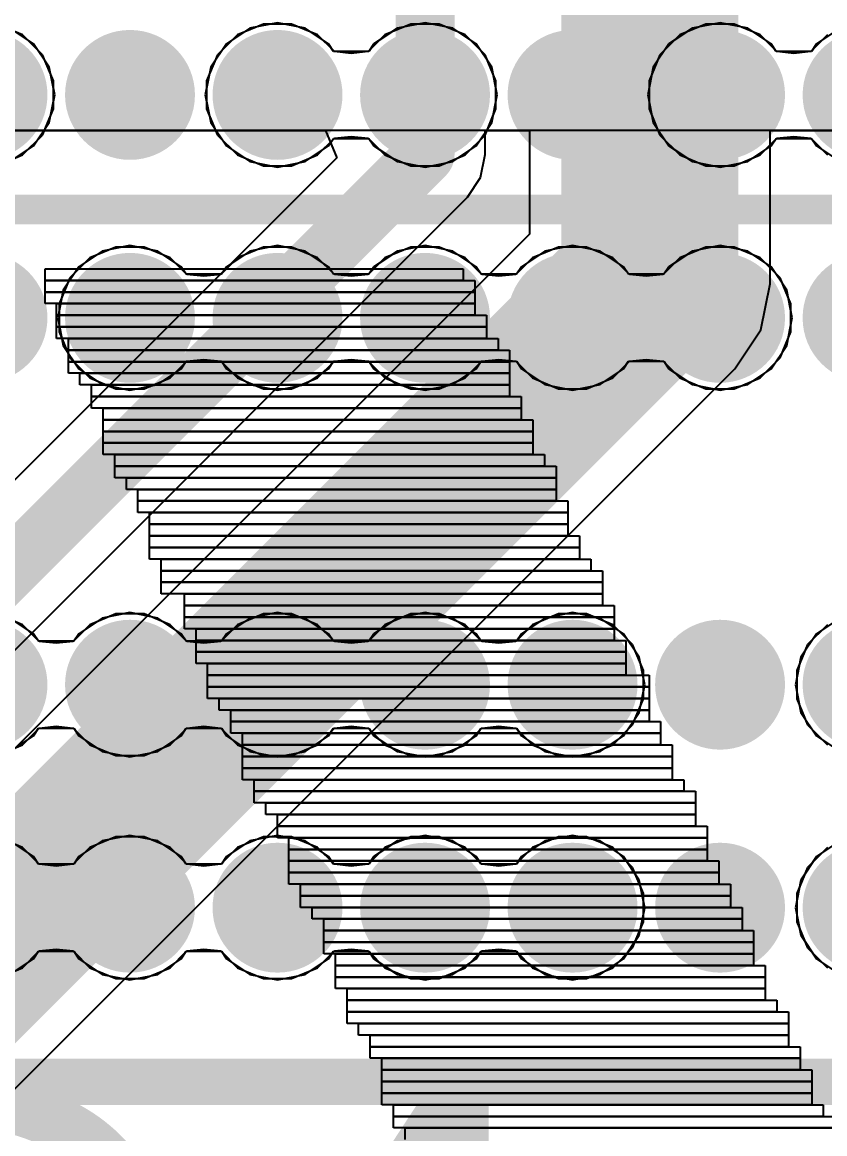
# Model space of a CAD drawing. Header units: inches. Extents: x -1 to 13, y -1.6 to 0.5.
# Drawn here: x 0.6446 to 0.7807, y -1.2411 to -1.0526 of the extents above; entities that cross this region are included whole.
import ezdxf

# ---------------------------------------------------------------- set-up
doc = ezdxf.new("R2010")
doc.units = ezdxf.units.IN
doc.header["$MEASUREMENT"] = 0
for name, color, linetype in [('Bottom Layer', 5, 'Continuous'), ('Bottom Overlay', 54, 'Continuous'), ('Top Layer', 1, 'Continuous'), ('Top Overlay', 2, 'Continuous'), ('Top Paste', 8, 'Continuous'), ('Top Solder', 216, 'Continuous')]:
    doc.layers.add(name, color=color, linetype=linetype)
doc.styles.add('Arial', font='', dxfattribs={"height": 0.2})
doc.styles.get('Arial').set_extended_font_data('Arial')

# ---------------------------------------------------------------- blocks, each defined once
blk = doc.blocks.new('BL_R8812AF1_B_11')
at = {"layer": 'Bottom Overlay', "const_width": 0.005}
blk.add_lwpolyline([(0.5315, 0.35039), (-0.5315, 0.35039)], dxfattribs=at)
blk = doc.blocks.new('ADM6_30_01_5_L_4_2_A_TR_63')
at = {"layer": 'Top Layer'}
h = blk.add_hatch(color=1, dxfattribs=at)
edge = h.paths.add_edge_path()
edge.add_arc((-0.1625, 0.0689), 0.00701, 0, 360)
h = blk.add_hatch(color=1, dxfattribs=at)
edge = h.paths.add_edge_path()
edge.add_arc((-0.1375, 0.0689), 0.00701, 0, 360)
h = blk.add_hatch(color=1, dxfattribs=at)
edge = h.paths.add_edge_path()
edge.add_arc((-0.1125, 0.0689), 0.00701, 0, 360)
h = blk.add_hatch(color=1, dxfattribs=at)
edge = h.paths.add_edge_path()
edge.add_arc((-0.0875, 0.0689), 0.00701, 0, 360)
h = blk.add_hatch(color=1, dxfattribs=at)
edge = h.paths.add_edge_path()
edge.add_arc((-0.0625, 0.0689), 0.00701, 0, 360)
h = blk.add_hatch(color=1, dxfattribs=at)
edge = h.paths.add_edge_path()
edge.add_arc((-0.0375, 0.0689), 0.00701, 0, 360)
h = blk.add_hatch(color=1, dxfattribs=at)
edge = h.paths.add_edge_path()
edge.add_arc((-0.1625, 0.0311), 0.00701, 0, 360)
h = blk.add_hatch(color=1, dxfattribs=at)
edge = h.paths.add_edge_path()
edge.add_arc((-0.1375, 0.0311), 0.00701, 0, 360)
h = blk.add_hatch(color=1, dxfattribs=at)
edge = h.paths.add_edge_path()
edge.add_arc((-0.1125, 0.0311), 0.00701, 0, 360)
h = blk.add_hatch(color=1, dxfattribs=at)
edge = h.paths.add_edge_path()
edge.add_arc((-0.0875, 0.0311), 0.00701, 0, 360)
h = blk.add_hatch(color=1, dxfattribs=at)
edge = h.paths.add_edge_path()
edge.add_arc((-0.0625, 0.0311), 0.00701, 0, 360)
h = blk.add_hatch(color=1, dxfattribs=at)
edge = h.paths.add_edge_path()
edge.add_arc((-0.0375, 0.0311), 0.00701, 0, 360)
h = blk.add_hatch(color=1, dxfattribs=at)
edge = h.paths.add_edge_path()
edge.add_arc((-0.1625, -0.0311), 0.00701, 0, 360)
h = blk.add_hatch(color=1, dxfattribs=at)
edge = h.paths.add_edge_path()
edge.add_arc((-0.1375, -0.0311), 0.00701, 0, 360)
h = blk.add_hatch(color=1, dxfattribs=at)
edge = h.paths.add_edge_path()
edge.add_arc((-0.1125, -0.0311), 0.00701, 0, 360)
h = blk.add_hatch(color=1, dxfattribs=at)
edge = h.paths.add_edge_path()
edge.add_arc((-0.0875, -0.0311), 0.00701, 0, 360)
h = blk.add_hatch(color=1, dxfattribs=at)
edge = h.paths.add_edge_path()
edge.add_arc((-0.0625, -0.0311), 0.00701, 0, 360)
h = blk.add_hatch(color=1, dxfattribs=at)
edge = h.paths.add_edge_path()
edge.add_arc((-0.0375, -0.0311), 0.00701, 0, 360)
h = blk.add_hatch(color=1, dxfattribs=at)
edge = h.paths.add_edge_path()
edge.add_arc((-0.1625, -0.0689), 0.00701, 0, 360)
h = blk.add_hatch(color=1, dxfattribs=at)
edge = h.paths.add_edge_path()
edge.add_arc((-0.1375, -0.0689), 0.00701, 0, 360)
h = blk.add_hatch(color=1, dxfattribs=at)
edge = h.paths.add_edge_path()
edge.add_arc((-0.1125, -0.0689), 0.00701, 0, 360)
h = blk.add_hatch(color=1, dxfattribs=at)
edge = h.paths.add_edge_path()
edge.add_arc((-0.0875, -0.0689), 0.00701, 0, 360)
h = blk.add_hatch(color=1, dxfattribs=at)
edge = h.paths.add_edge_path()
edge.add_arc((-0.0625, -0.0689), 0.00701, 0, 360)
h = blk.add_hatch(color=1, dxfattribs=at)
edge = h.paths.add_edge_path()
edge.add_arc((-0.0375, -0.0689), 0.00701, 0, 360)
at = {"layer": 'Top Paste'}
h = blk.add_hatch(color=8, dxfattribs=at)
edge = h.paths.add_edge_path()
edge.add_arc((-0.1625, 0.0689), 0.00701, 0, 360)
h = blk.add_hatch(color=8, dxfattribs=at)
edge = h.paths.add_edge_path()
edge.add_arc((-0.1375, 0.0689), 0.00701, 0, 360)
h = blk.add_hatch(color=8, dxfattribs=at)
edge = h.paths.add_edge_path()
edge.add_arc((-0.1125, 0.0689), 0.00701, 0, 360)
h = blk.add_hatch(color=8, dxfattribs=at)
edge = h.paths.add_edge_path()
edge.add_arc((-0.0875, 0.0689), 0.00701, 0, 360)
h = blk.add_hatch(color=8, dxfattribs=at)
edge = h.paths.add_edge_path()
edge.add_arc((-0.0625, 0.0689), 0.00701, 0, 360)
h = blk.add_hatch(color=8, dxfattribs=at)
edge = h.paths.add_edge_path()
edge.add_arc((-0.0375, 0.0689), 0.00701, 0, 360)
h = blk.add_hatch(color=8, dxfattribs=at)
edge = h.paths.add_edge_path()
edge.add_arc((-0.1625, 0.0311), 0.00701, 0, 360)
h = blk.add_hatch(color=8, dxfattribs=at)
edge = h.paths.add_edge_path()
edge.add_arc((-0.1375, 0.0311), 0.00701, 0, 360)
h = blk.add_hatch(color=8, dxfattribs=at)
edge = h.paths.add_edge_path()
edge.add_arc((-0.1125, 0.0311), 0.00701, 0, 360)
h = blk.add_hatch(color=8, dxfattribs=at)
edge = h.paths.add_edge_path()
edge.add_arc((-0.0875, 0.0311), 0.00701, 0, 360)
h = blk.add_hatch(color=8, dxfattribs=at)
edge = h.paths.add_edge_path()
edge.add_arc((-0.0625, 0.0311), 0.00701, 0, 360)
h = blk.add_hatch(color=8, dxfattribs=at)
edge = h.paths.add_edge_path()
edge.add_arc((-0.0375, 0.0311), 0.00701, 0, 360)
h = blk.add_hatch(color=8, dxfattribs=at)
edge = h.paths.add_edge_path()
edge.add_arc((-0.1625, -0.0311), 0.00701, 0, 360)
h = blk.add_hatch(color=8, dxfattribs=at)
edge = h.paths.add_edge_path()
edge.add_arc((-0.1375, -0.0311), 0.00701, 0, 360)
h = blk.add_hatch(color=8, dxfattribs=at)
edge = h.paths.add_edge_path()
edge.add_arc((-0.1125, -0.0311), 0.00701, 0, 360)
h = blk.add_hatch(color=8, dxfattribs=at)
edge = h.paths.add_edge_path()
edge.add_arc((-0.0875, -0.0311), 0.00701, 0, 360)
h = blk.add_hatch(color=8, dxfattribs=at)
edge = h.paths.add_edge_path()
edge.add_arc((-0.0625, -0.0311), 0.00701, 0, 360)
h = blk.add_hatch(color=8, dxfattribs=at)
edge = h.paths.add_edge_path()
edge.add_arc((-0.0375, -0.0311), 0.00701, 0, 360)
h = blk.add_hatch(color=8, dxfattribs=at)
edge = h.paths.add_edge_path()
edge.add_arc((-0.1625, -0.0689), 0.00701, 0, 360)
h = blk.add_hatch(color=8, dxfattribs=at)
edge = h.paths.add_edge_path()
edge.add_arc((-0.1375, -0.0689), 0.00701, 0, 360)
h = blk.add_hatch(color=8, dxfattribs=at)
edge = h.paths.add_edge_path()
edge.add_arc((-0.1125, -0.0689), 0.00701, 0, 360)
h = blk.add_hatch(color=8, dxfattribs=at)
edge = h.paths.add_edge_path()
edge.add_arc((-0.0875, -0.0689), 0.00701, 0, 360)
h = blk.add_hatch(color=8, dxfattribs=at)
edge = h.paths.add_edge_path()
edge.add_arc((-0.0625, -0.0689), 0.00701, 0, 360)
h = blk.add_hatch(color=8, dxfattribs=at)
edge = h.paths.add_edge_path()
edge.add_arc((-0.0375, -0.0689), 0.00701, 0, 360)
at = {"layer": 'Top Solder'}
h = blk.add_hatch(color=216, dxfattribs=at)
edge = h.paths.add_edge_path()
edge.add_arc((-0.1875, 0.0689), 0.01101, 0, 360)
h = blk.add_hatch(color=216, dxfattribs=at)
edge = h.paths.add_edge_path()
edge.add_arc((-0.1625, 0.0689), 0.01101, 0, 360)
h = blk.add_hatch(color=216, dxfattribs=at)
edge = h.paths.add_edge_path()
edge.add_arc((-0.1375, 0.0689), 0.01101, 0, 360)
h = blk.add_hatch(color=216, dxfattribs=at)
edge = h.paths.add_edge_path()
edge.add_arc((-0.1125, 0.0689), 0.01101, 0, 360)
h = blk.add_hatch(color=216, dxfattribs=at)
edge = h.paths.add_edge_path()
edge.add_arc((-0.0875, 0.0689), 0.01101, 0, 360)
h = blk.add_hatch(color=216, dxfattribs=at)
edge = h.paths.add_edge_path()
edge.add_arc((-0.0625, 0.0689), 0.01101, 0, 360)
h = blk.add_hatch(color=216, dxfattribs=at)
edge = h.paths.add_edge_path()
edge.add_arc((-0.0375, 0.0689), 0.01101, 0, 360)
h = blk.add_hatch(color=216, dxfattribs=at)
edge = h.paths.add_edge_path()
edge.add_arc((-0.1875, 0.0311), 0.01101, 0, 360)
h = blk.add_hatch(color=216, dxfattribs=at)
edge = h.paths.add_edge_path()
edge.add_arc((-0.1625, 0.0311), 0.01101, 0, 360)
h = blk.add_hatch(color=216, dxfattribs=at)
edge = h.paths.add_edge_path()
edge.add_arc((-0.1375, 0.0311), 0.01101, 0, 360)
h = blk.add_hatch(color=216, dxfattribs=at)
edge = h.paths.add_edge_path()
edge.add_arc((-0.1125, 0.0311), 0.01101, 0, 360)
h = blk.add_hatch(color=216, dxfattribs=at)
edge = h.paths.add_edge_path()
edge.add_arc((-0.0875, 0.0311), 0.01101, 0, 360)
h = blk.add_hatch(color=216, dxfattribs=at)
edge = h.paths.add_edge_path()
edge.add_arc((-0.0625, 0.0311), 0.01101, 0, 360)
h = blk.add_hatch(color=216, dxfattribs=at)
edge = h.paths.add_edge_path()
edge.add_arc((-0.0375, 0.0311), 0.01101, 0, 360)
h = blk.add_hatch(color=216, dxfattribs=at)
edge = h.paths.add_edge_path()
edge.add_arc((-0.1875, -0.0311), 0.01101, 0, 360)
h = blk.add_hatch(color=216, dxfattribs=at)
edge = h.paths.add_edge_path()
edge.add_arc((-0.1625, -0.0311), 0.01101, 0, 360)
h = blk.add_hatch(color=216, dxfattribs=at)
edge = h.paths.add_edge_path()
edge.add_arc((-0.1375, -0.0311), 0.01101, 0, 360)
h = blk.add_hatch(color=216, dxfattribs=at)
edge = h.paths.add_edge_path()
edge.add_arc((-0.1125, -0.0311), 0.01101, 0, 360)
h = blk.add_hatch(color=216, dxfattribs=at)
edge = h.paths.add_edge_path()
edge.add_arc((-0.0875, -0.0311), 0.01101, 0, 360)
h = blk.add_hatch(color=216, dxfattribs=at)
edge = h.paths.add_edge_path()
edge.add_arc((-0.0625, -0.0311), 0.01101, 0, 360)
h = blk.add_hatch(color=216, dxfattribs=at)
edge = h.paths.add_edge_path()
edge.add_arc((-0.0375, -0.0311), 0.01101, 0, 360)
h = blk.add_hatch(color=216, dxfattribs=at)
edge = h.paths.add_edge_path()
edge.add_arc((-0.1875, -0.0689), 0.01101, 0, 360)
h = blk.add_hatch(color=216, dxfattribs=at)
edge = h.paths.add_edge_path()
edge.add_arc((-0.1625, -0.0689), 0.01101, 0, 360)
h = blk.add_hatch(color=216, dxfattribs=at)
edge = h.paths.add_edge_path()
edge.add_arc((-0.1375, -0.0689), 0.01101, 0, 360)
h = blk.add_hatch(color=216, dxfattribs=at)
edge = h.paths.add_edge_path()
edge.add_arc((-0.1125, -0.0689), 0.01101, 0, 360)
h = blk.add_hatch(color=216, dxfattribs=at)
edge = h.paths.add_edge_path()
edge.add_arc((-0.0875, -0.0689), 0.01101, 0, 360)
h = blk.add_hatch(color=216, dxfattribs=at)
edge = h.paths.add_edge_path()
edge.add_arc((-0.0625, -0.0689), 0.01101, 0, 360)
h = blk.add_hatch(color=216, dxfattribs=at)
edge = h.paths.add_edge_path()
edge.add_arc((-0.0375, -0.0689), 0.01101, 0, 360)
at = {"layer": 'Top Overlay', "const_width": 0.00787}
blk.add_lwpolyline([(0.44008, 0.09843), (-0.44008, 0.09843)], dxfattribs=at)

msp = doc.modelspace()

# ---------------------------------------------------------------- linework, layer by layer
at = {"layer": 'Bottom Layer'}
for p, q in [((0.983, -1.071), (0.275, -1.071)), ((0.27541, -1.071), (0.69605, -1.071)), ((0.69605, -1.071), (0.69796, -1.07562)), ((0.72311, -1.07509), (0.72311, -1.071)), ((0.72311, -1.071), (0.73061, -1.071)), ((0.73061, -1.071), (0.73061, -1.08855)), ((0.77139, -1.097), (0.77139, -1.071)), ((0.77139, -1.071), (0.92158, -1.071)), ((0.69796, -1.07562), (0.39978, -1.3738)), ((0.72233, -1.07899), (0.72311, -1.07509)), ((0.72012, -1.0823), (0.72233, -1.07899)), ((0.41121, -1.39121), (0.72012, -1.0823)), ((0.73061, -1.08855), (0.45333, -1.36583)), ((0.76984, -1.1048), (0.77139, -1.097)), ((0.77139, -1.097), (0.77139, -1.097)), ((0.76542, -1.11142), (0.76984, -1.1048)), ((0.5216, -1.35523), (0.76542, -1.11142)), ((0.76542, -1.11142), (0.76542, -1.11142))]:
    msp.add_line(p, q, dxfattribs=at)
for points, const_width in [([(0.751, -1.097), (0.751, -0.931)], 0.03), ([(0.71291, -1.07509), (0.71291, -0.955)], 0.01), ([(0.404, -1.384), (0.71291, -1.07509)], 0.01), ([(0.46775, -1.38025), (0.751, -1.097)], 0.03)]:
    msp.add_lwpolyline(points, dxfattribs=dict(at, const_width=const_width))
for points, const_width in [([(0.71041, -1.07509, 1), (0.71541, -1.07509, 1)], 0.005), ([(0.71041, -1.07509, 1), (0.71541, -1.07509, 1)], 0.005), ([(0.7435, -1.097, 1), (0.7585, -1.097, 1)], 0.015), ([(0.7435, -1.097, 1), (0.7585, -1.097, 1)], 0.015)]:
    msp.add_lwpolyline(points, format="xyb", close=True, dxfattribs=dict(at, const_width=const_width))
at = {"layer": 'Bottom Overlay'}
for p, q in [((0.64851, -1.09641), (0.64851, -1.09444)), ((0.64851, -1.09444), (0.71939, -1.09444)), ((0.71939, -1.09444), (0.71939, -1.09641)), ((0.71939, -1.09641), (0.64851, -1.09641)), ((0.64851, -1.09838), (0.64851, -1.09641)), ((0.64851, -1.09641), (0.72135, -1.09641)), ((0.72135, -1.09641), (0.72135, -1.09838)), ((0.64851, -1.10035), (0.64851, -1.09838)), ((0.64851, -1.09838), (0.72135, -1.09838)), ((0.72135, -1.09838), (0.64851, -1.09838)), ((0.72135, -1.09838), (0.72135, -1.10035)), ((0.72135, -1.10035), (0.64851, -1.10035)), ((0.65048, -1.10232), (0.65048, -1.10035)), ((0.65048, -1.10035), (0.72135, -1.10035)), ((0.72135, -1.10035), (0.72135, -1.10232)), ((0.72135, -1.10232), (0.65048, -1.10232)), ((0.65048, -1.10429), (0.65048, -1.10232)), ((0.65048, -1.10232), (0.72332, -1.10232)), ((0.72332, -1.10232), (0.72332, -1.10429)), ((0.72332, -1.10429), (0.65048, -1.10429)), ((0.65048, -1.10625), (0.65048, -1.10429)), ((0.65048, -1.10429), (0.72332, -1.10429)), ((0.72332, -1.10429), (0.72332, -1.10625)), ((0.72332, -1.10625), (0.65048, -1.10625)), ((0.65246, -1.10822), (0.65246, -1.10625)), ((0.65246, -1.10625), (0.7253, -1.10625)), ((0.7253, -1.10625), (0.7253, -1.10822)), ((0.7253, -1.10822), (0.65246, -1.10822)), ((0.65246, -1.11019), (0.65246, -1.10822)), ((0.65246, -1.10822), (0.72725, -1.10822)), ((0.72725, -1.10822), (0.72725, -1.11019)), ((0.65246, -1.11216), (0.65246, -1.11019)), ((0.65246, -1.11019), (0.72725, -1.11019)), ((0.72725, -1.11019), (0.65246, -1.11019)), ((0.72725, -1.11019), (0.72725, -1.11216)), ((0.72725, -1.11216), (0.65246, -1.11216)), ((0.65443, -1.11413), (0.65443, -1.11216)), ((0.65443, -1.11216), (0.72725, -1.11216)), ((0.72725, -1.11216), (0.72725, -1.11413)), ((0.72725, -1.11413), (0.65443, -1.11413)), ((0.65639, -1.1161), (0.65639, -1.11413)), ((0.65639, -1.11413), (0.72725, -1.11413)), ((0.72725, -1.11413), (0.72725, -1.1161)), ((0.72725, -1.1161), (0.65639, -1.1161)), ((0.65639, -1.11807), (0.65639, -1.1161)), ((0.65639, -1.1161), (0.72923, -1.1161)), ((0.72923, -1.1161), (0.72923, -1.11807)), ((0.72923, -1.11807), (0.65639, -1.11807)), ((0.65836, -1.12003), (0.65836, -1.11807)), ((0.65836, -1.11807), (0.72923, -1.11807)), ((0.72923, -1.11807), (0.72923, -1.12003)), ((0.72923, -1.12003), (0.65836, -1.12003)), ((0.65836, -1.122), (0.65836, -1.12003)), ((0.65836, -1.12003), (0.7312, -1.12003)), ((0.7312, -1.12003), (0.7312, -1.122)), ((0.7312, -1.122), (0.65836, -1.122)), ((0.65836, -1.12397), (0.65836, -1.122)), ((0.65836, -1.122), (0.7312, -1.122)), ((0.7312, -1.122), (0.7312, -1.12397)), ((0.7312, -1.12397), (0.65836, -1.12397)), ((0.65836, -1.12594), (0.65836, -1.12397)), ((0.65836, -1.12397), (0.7312, -1.12397)), ((0.7312, -1.12397), (0.7312, -1.12594)), ((0.7312, -1.12594), (0.65836, -1.12594)), ((0.66033, -1.12791), (0.66033, -1.12594)), ((0.66033, -1.12594), (0.73316, -1.12594)), ((0.73316, -1.12594), (0.73316, -1.12791)), ((0.73316, -1.12791), (0.66033, -1.12791)), ((0.66033, -1.12988), (0.66033, -1.12791)), ((0.66033, -1.12791), (0.73513, -1.12791)), ((0.73513, -1.12791), (0.73513, -1.12988)), ((0.73513, -1.12988), (0.66033, -1.12988)), ((0.66229, -1.13185), (0.66229, -1.12988)), ((0.66229, -1.12988), (0.73513, -1.12988)), ((0.73513, -1.12988), (0.73513, -1.13185)), ((0.73513, -1.13185), (0.66229, -1.13185)), ((0.66426, -1.13381), (0.66426, -1.13185)), ((0.66426, -1.13185), (0.73513, -1.13185)), ((0.73513, -1.13185), (0.73513, -1.13381)), ((0.73513, -1.13381), (0.66426, -1.13381)), ((0.66426, -1.13578), (0.66426, -1.13381)), ((0.66426, -1.13381), (0.73711, -1.13381)), ((0.73711, -1.13381), (0.73711, -1.13578)), ((0.73711, -1.13578), (0.66426, -1.13578)), ((0.66624, -1.13775), (0.66624, -1.13578)), ((0.66624, -1.13578), (0.73711, -1.13578)), ((0.73711, -1.13578), (0.73711, -1.13775)), ((0.73711, -1.13775), (0.66624, -1.13775)), ((0.66624, -1.13972), (0.66624, -1.13775)), ((0.66624, -1.13775), (0.73711, -1.13775)), ((0.73711, -1.13775), (0.73711, -1.13972)), ((0.73711, -1.13972), (0.66624, -1.13972)), ((0.66624, -1.14169), (0.66624, -1.13972)), ((0.66624, -1.13972), (0.73908, -1.13972)), ((0.73908, -1.13972), (0.73908, -1.14169)), ((0.73908, -1.14169), (0.66624, -1.14169)), ((0.66624, -1.14366), (0.66624, -1.14169)), ((0.66624, -1.14169), (0.73908, -1.14169)), ((0.73908, -1.14169), (0.73908, -1.14366)), ((0.73908, -1.14366), (0.66624, -1.14366)), ((0.66821, -1.14563), (0.66821, -1.14366)), ((0.66821, -1.14366), (0.74103, -1.14366)), ((0.74103, -1.14366), (0.74103, -1.14563)), ((0.66821, -1.14759), (0.66821, -1.14563)), ((0.66821, -1.14563), (0.74301, -1.14563)), ((0.74103, -1.14563), (0.66821, -1.14563)), ((0.74301, -1.14563), (0.74301, -1.14759)), ((0.74301, -1.14759), (0.66821, -1.14759)), ((0.66821, -1.14956), (0.66821, -1.14759)), ((0.66821, -1.14759), (0.74301, -1.14759)), ((0.74301, -1.14759), (0.74301, -1.14956)), ((0.74301, -1.14956), (0.66821, -1.14956)), ((0.67214, -1.15153), (0.67214, -1.14956)), ((0.67214, -1.14956), (0.74301, -1.14956)), ((0.74301, -1.14956), (0.74301, -1.15153)), ((0.67214, -1.1535), (0.67214, -1.15153)), ((0.67214, -1.15153), (0.74498, -1.15153)), ((0.74301, -1.15153), (0.67214, -1.15153)), ((0.74498, -1.15153), (0.74498, -1.1535)), ((0.74498, -1.1535), (0.67214, -1.1535)), ((0.67214, -1.15547), (0.67214, -1.1535)), ((0.67214, -1.1535), (0.74498, -1.1535)), ((0.74498, -1.1535), (0.74498, -1.15547)), ((0.74498, -1.15547), (0.67214, -1.15547)), ((0.6741, -1.15744), (0.6741, -1.15547)), ((0.6741, -1.15547), (0.74498, -1.15547)), ((0.74498, -1.15547), (0.74498, -1.15744)), ((0.6741, -1.1594), (0.6741, -1.15744)), ((0.6741, -1.15744), (0.74694, -1.15744)), ((0.74498, -1.15744), (0.6741, -1.15744)), ((0.74694, -1.15744), (0.74694, -1.1594)), ((0.74694, -1.1594), (0.6741, -1.1594)), ((0.6741, -1.16137), (0.6741, -1.1594)), ((0.6741, -1.1594), (0.74694, -1.1594)), ((0.74694, -1.1594), (0.74694, -1.16137)), ((0.74694, -1.16137), (0.6741, -1.16137)), ((0.67607, -1.16334), (0.67607, -1.16137)), ((0.67607, -1.16137), (0.74694, -1.16137)), ((0.74694, -1.16137), (0.74694, -1.16334)), ((0.74694, -1.16334), (0.67607, -1.16334)), ((0.67607, -1.16531), (0.67607, -1.16334)), ((0.67607, -1.16334), (0.75089, -1.16334)), ((0.75089, -1.16334), (0.75089, -1.16531)), ((0.67607, -1.16728), (0.67607, -1.16531)), ((0.67607, -1.16531), (0.75089, -1.16531)), ((0.75089, -1.16531), (0.67607, -1.16531)), ((0.75089, -1.16531), (0.75089, -1.16728)), ((0.75089, -1.16728), (0.67607, -1.16728)), ((0.67805, -1.16925), (0.67805, -1.16728)), ((0.67805, -1.16728), (0.75089, -1.16728)), ((0.75089, -1.16728), (0.75089, -1.16925)), ((0.75089, -1.16925), (0.67805, -1.16925)), ((0.68002, -1.17122), (0.68002, -1.16925)), ((0.68002, -1.16925), (0.75089, -1.16925)), ((0.75089, -1.16925), (0.75089, -1.17122)), ((0.68002, -1.17318), (0.68002, -1.17122)), ((0.68002, -1.17122), (0.75284, -1.17122)), ((0.75089, -1.17122), (0.68002, -1.17122)), ((0.75284, -1.17122), (0.75284, -1.17318)), ((0.75284, -1.17318), (0.68002, -1.17318)), ((0.68198, -1.17515), (0.68198, -1.17318)), ((0.68198, -1.17318), (0.75284, -1.17318)), ((0.75284, -1.17318), (0.75284, -1.17515)), ((0.75284, -1.17515), (0.68198, -1.17515)), ((0.68198, -1.17712), (0.68198, -1.17515)), ((0.68198, -1.17515), (0.75482, -1.17515)), ((0.75482, -1.17515), (0.75482, -1.17712)), ((0.68198, -1.17909), (0.68198, -1.17712)), ((0.68198, -1.17712), (0.75482, -1.17712)), ((0.75482, -1.17712), (0.68198, -1.17712)), ((0.75482, -1.17712), (0.75482, -1.17909)), ((0.75482, -1.17909), (0.68198, -1.17909)), ((0.68198, -1.18106), (0.68198, -1.17909)), ((0.68198, -1.17909), (0.75482, -1.17909)), ((0.75482, -1.17909), (0.75482, -1.18106)), ((0.75482, -1.18106), (0.68198, -1.18106)), ((0.68395, -1.18303), (0.68395, -1.18106)), ((0.68395, -1.18106), (0.75679, -1.18106)), ((0.75679, -1.18106), (0.75679, -1.18303)), ((0.75679, -1.18303), (0.68395, -1.18303)), ((0.68395, -1.185), (0.68395, -1.18303)), ((0.68395, -1.18303), (0.75875, -1.18303)), ((0.75875, -1.18303), (0.75875, -1.185)), ((0.75875, -1.185), (0.68395, -1.185)), ((0.68593, -1.18696), (0.68593, -1.185)), ((0.68593, -1.185), (0.75875, -1.185)), ((0.75875, -1.185), (0.75875, -1.18696)), ((0.75875, -1.18696), (0.68593, -1.18696)), ((0.68788, -1.18893), (0.68788, -1.18696)), ((0.68788, -1.18696), (0.75875, -1.18696)), ((0.75875, -1.18696), (0.75875, -1.18893)), ((0.75875, -1.18893), (0.68788, -1.18893)), ((0.68788, -1.1909), (0.68788, -1.18893)), ((0.68788, -1.18893), (0.76072, -1.18893)), ((0.76072, -1.18893), (0.76072, -1.1909)), ((0.76072, -1.1909), (0.68788, -1.1909)), ((0.68985, -1.19287), (0.68985, -1.1909)), ((0.68985, -1.1909), (0.76072, -1.1909)), ((0.76072, -1.1909), (0.76072, -1.19287)), ((0.68985, -1.19484), (0.68985, -1.19287)), ((0.68985, -1.19287), (0.76072, -1.19287)), ((0.76072, -1.19287), (0.68985, -1.19287)), ((0.76072, -1.19287), (0.76072, -1.19484)), ((0.76072, -1.19484), (0.68985, -1.19484)), ((0.68985, -1.19681), (0.68985, -1.19484)), ((0.68985, -1.19484), (0.7627, -1.19484)), ((0.7627, -1.19484), (0.7627, -1.19681)), ((0.7627, -1.19681), (0.68985, -1.19681)), ((0.68985, -1.19877), (0.68985, -1.19681)), ((0.68985, -1.19681), (0.7627, -1.19681)), ((0.7627, -1.19681), (0.7627, -1.19877)), ((0.7627, -1.19877), (0.68985, -1.19877)), ((0.69183, -1.20074), (0.69183, -1.19877)), ((0.69183, -1.19877), (0.76467, -1.19877)), ((0.76467, -1.19877), (0.76467, -1.20074)), ((0.76467, -1.20074), (0.69183, -1.20074)), ((0.69183, -1.20271), (0.69183, -1.20074)), ((0.69183, -1.20074), (0.76467, -1.20074)), ((0.76467, -1.20074), (0.76467, -1.20271)), ((0.76467, -1.20271), (0.69183, -1.20271)), ((0.6938, -1.20468), (0.6938, -1.20271)), ((0.6938, -1.20271), (0.76663, -1.20271)), ((0.76663, -1.20271), (0.76663, -1.20468)), ((0.76663, -1.20468), (0.6938, -1.20468)), ((0.69576, -1.20665), (0.69576, -1.20468)), ((0.69576, -1.20468), (0.76663, -1.20468)), ((0.76663, -1.20468), (0.76663, -1.20665)), ((0.76663, -1.20665), (0.69576, -1.20665)), ((0.69576, -1.20862), (0.69576, -1.20665)), ((0.69576, -1.20665), (0.7686, -1.20665)), ((0.7686, -1.20665), (0.7686, -1.20862)), ((0.7686, -1.20862), (0.69576, -1.20862)), ((0.69576, -1.21059), (0.69576, -1.20862)), ((0.69576, -1.20862), (0.7686, -1.20862)), ((0.7686, -1.20862), (0.7686, -1.21059)), ((0.7686, -1.21059), (0.69576, -1.21059)), ((0.69773, -1.21255), (0.69773, -1.21059)), ((0.69773, -1.21059), (0.7686, -1.21059)), ((0.7686, -1.21059), (0.7686, -1.21255)), ((0.7686, -1.21255), (0.69773, -1.21255)), ((0.69773, -1.21452), (0.69773, -1.21255)), ((0.69773, -1.21255), (0.77057, -1.21255)), ((0.77057, -1.21255), (0.77057, -1.21452)), ((0.69773, -1.21649), (0.69773, -1.21452)), ((0.69773, -1.21452), (0.77057, -1.21452)), ((0.77057, -1.21452), (0.69773, -1.21452)), ((0.77057, -1.21452), (0.77057, -1.21649)), ((0.77057, -1.21649), (0.69773, -1.21649)), ((0.69971, -1.21846), (0.69971, -1.21649)), ((0.69971, -1.21649), (0.77057, -1.21649)), ((0.77057, -1.21649), (0.77057, -1.21846)), ((0.69971, -1.22043), (0.69971, -1.21846)), ((0.69971, -1.21846), (0.77253, -1.21846)), ((0.77057, -1.21846), (0.69971, -1.21846)), ((0.77253, -1.21846), (0.77253, -1.22043)), ((0.77253, -1.22043), (0.69971, -1.22043)), ((0.69971, -1.2224), (0.69971, -1.22043)), ((0.69971, -1.22043), (0.7745, -1.22043)), ((0.7745, -1.22043), (0.7745, -1.2224)), ((0.7745, -1.2224), (0.69971, -1.2224)), ((0.70166, -1.22437), (0.70166, -1.2224)), ((0.70166, -1.2224), (0.7745, -1.2224)), ((0.7745, -1.2224), (0.7745, -1.22437)), ((0.7745, -1.22437), (0.70166, -1.22437)), ((0.70364, -1.22633), (0.70364, -1.22437)), ((0.70364, -1.22437), (0.7745, -1.22437)), ((0.7745, -1.22437), (0.7745, -1.22633)), ((0.70364, -1.2283), (0.70364, -1.22633)), ((0.70364, -1.22633), (0.77648, -1.22633)), ((0.7745, -1.22633), (0.70364, -1.22633)), ((0.77648, -1.22633), (0.77648, -1.2283)), ((0.77648, -1.2283), (0.70364, -1.2283)), ((0.70561, -1.23027), (0.70561, -1.2283)), ((0.70561, -1.2283), (0.77648, -1.2283)), ((0.77648, -1.2283), (0.77648, -1.23027)), ((0.77648, -1.23027), (0.70561, -1.23027)), ((0.70561, -1.23224), (0.70561, -1.23027)), ((0.70561, -1.23027), (0.77845, -1.23027)), ((0.77845, -1.23027), (0.77845, -1.23224)), ((0.70561, -1.23421), (0.70561, -1.23224)), ((0.70561, -1.23224), (0.77845, -1.23224)), ((0.77845, -1.23224), (0.70561, -1.23224)), ((0.77845, -1.23224), (0.77845, -1.23421)), ((0.77845, -1.23421), (0.70561, -1.23421)), ((0.70561, -1.23618), (0.70561, -1.23421)), ((0.70561, -1.23421), (0.77845, -1.23421)), ((0.77845, -1.23421), (0.77845, -1.23618)), ((0.77845, -1.23618), (0.70561, -1.23618)), ((0.70757, -1.23814), (0.70757, -1.23618)), ((0.70757, -1.23618), (0.78041, -1.23618)), ((0.78041, -1.23618), (0.78041, -1.23814)), ((0.78041, -1.23814), (0.70757, -1.23814)), ((0.70757, -1.24011), (0.70757, -1.23814)), ((0.70757, -1.23814), (0.85915, -1.23814)), ((0.85915, -1.24011), (0.70757, -1.24011)), ((0.70954, -1.24208), (0.70954, -1.24011)), ((0.70954, -1.24011), (0.85718, -1.24011))]:
    msp.add_line(p, q, dxfattribs=at)
at = {"layer": 'Top Layer'}
for p, q in [((0.64471, -1.05478), (0.6403, -1.05295)), ((0.68552, -1.05295), (0.68111, -1.05478)), ((0.68791, -1.05272), (0.68322, -1.05365)), ((0.6903, -1.05295), (0.68552, -1.05295)), ((0.6926, -1.05365), (0.68791, -1.05272)), ((0.69471, -1.05478), (0.6903, -1.05295)), ((0.71052, -1.05295), (0.70611, -1.05478)), ((0.71291, -1.05272), (0.70822, -1.05365)), ((0.7153, -1.05295), (0.71052, -1.05295)), ((0.7176, -1.05365), (0.71291, -1.05272)), ((0.71971, -1.05478), (0.7153, -1.05295)), ((0.76052, -1.05295), (0.75611, -1.05478)), ((0.76291, -1.05272), (0.75822, -1.05365)), ((0.7653, -1.05295), (0.76052, -1.05295)), ((0.7676, -1.05365), (0.76291, -1.05272)), ((0.76971, -1.05478), (0.7653, -1.05295)), ((0.64657, -1.05631), (0.6426, -1.05365)), ((0.64809, -1.05816), (0.64471, -1.05478)), ((0.68111, -1.05478), (0.67773, -1.05816)), ((0.68322, -1.05365), (0.67925, -1.05631)), ((0.69657, -1.05631), (0.6926, -1.05365)), ((0.69754, -1.05762), (0.69471, -1.05478)), ((0.70611, -1.05478), (0.70328, -1.05762)), ((0.70822, -1.05365), (0.70425, -1.05631)), ((0.72157, -1.05631), (0.7176, -1.05365)), ((0.72309, -1.05816), (0.71971, -1.05478)), ((0.75611, -1.05478), (0.75273, -1.05816)), ((0.75822, -1.05365), (0.75425, -1.05631)), ((0.77157, -1.05631), (0.7676, -1.05365)), ((0.77254, -1.05762), (0.76971, -1.05478)), ((0.78111, -1.05478), (0.77828, -1.05762)), ((0.78322, -1.05365), (0.77925, -1.05631)), ((0.64922, -1.06028), (0.64657, -1.05631)), ((0.67925, -1.05631), (0.6766, -1.06028)), ((0.69742, -1.05759), (0.69657, -1.05631)), ((0.70425, -1.05631), (0.7034, -1.05759)), ((0.72422, -1.06028), (0.72157, -1.05631)), ((0.75425, -1.05631), (0.7516, -1.06028)), ((0.77242, -1.05759), (0.77157, -1.05631)), ((0.77925, -1.05631), (0.7784, -1.05759)), ((0.64992, -1.06257), (0.64809, -1.05816)), ((0.67773, -1.05816), (0.6759, -1.06257)), ((0.7034, -1.05759), (0.69742, -1.05759)), ((0.70041, -1.05792), (0.69754, -1.05762)), ((0.70328, -1.05762), (0.70041, -1.05792)), ((0.72492, -1.06257), (0.72309, -1.05816)), ((0.75273, -1.05816), (0.7509, -1.06257)), ((0.7784, -1.05759), (0.77242, -1.05759)), ((0.77541, -1.05792), (0.77254, -1.05762)), ((0.77828, -1.05762), (0.77541, -1.05792)), ((0.65015, -1.06496), (0.64922, -1.06028)), ((0.6766, -1.06028), (0.67567, -1.06496)), ((0.72515, -1.06496), (0.72422, -1.06028)), ((0.7516, -1.06028), (0.75067, -1.06496)), ((0.64992, -1.06735), (0.64992, -1.06257)), ((0.6759, -1.06257), (0.6759, -1.06735)), ((0.72492, -1.06735), (0.72492, -1.06257)), ((0.7509, -1.06257), (0.7509, -1.06735)), ((0.64922, -1.06965), (0.65015, -1.06496)), ((0.67567, -1.06496), (0.6766, -1.06965)), ((0.72422, -1.06965), (0.72515, -1.06496)), ((0.75067, -1.06496), (0.7516, -1.06965)), ((0.64809, -1.07176), (0.64992, -1.06735)), ((0.6759, -1.06735), (0.67773, -1.07176)), ((0.72309, -1.07176), (0.72492, -1.06735)), ((0.7509, -1.06735), (0.75273, -1.07176)), ((0.64657, -1.07362), (0.64922, -1.06965)), ((0.6766, -1.06965), (0.67925, -1.07362)), ((0.72157, -1.07362), (0.72422, -1.06965)), ((0.7516, -1.06965), (0.75425, -1.07362)), ((0.64471, -1.07514), (0.64809, -1.07176)), ((0.67773, -1.07176), (0.68111, -1.07514)), ((0.69754, -1.07231), (0.70041, -1.07201)), ((0.70041, -1.07201), (0.70328, -1.07231)), ((0.71971, -1.07514), (0.72309, -1.07176)), ((0.75273, -1.07176), (0.75611, -1.07514)), ((0.77254, -1.07231), (0.77541, -1.07201)), ((0.77541, -1.07201), (0.77828, -1.07231)), ((0.6426, -1.07627), (0.64657, -1.07362)), ((0.67925, -1.07362), (0.68322, -1.07627)), ((0.6926, -1.07627), (0.69657, -1.07362)), ((0.69471, -1.07514), (0.69754, -1.07231)), ((0.69657, -1.07362), (0.69742, -1.07234)), ((0.69742, -1.07234), (0.7034, -1.07234)), ((0.70328, -1.07231), (0.70611, -1.07514)), ((0.7034, -1.07234), (0.70425, -1.07362)), ((0.70425, -1.07362), (0.70822, -1.07627)), ((0.7176, -1.07627), (0.72157, -1.07362)), ((0.75425, -1.07362), (0.75822, -1.07627)), ((0.7676, -1.07627), (0.77157, -1.07362)), ((0.76971, -1.07514), (0.77254, -1.07231)), ((0.77157, -1.07362), (0.77242, -1.07234)), ((0.77242, -1.07234), (0.7784, -1.07234)), ((0.77828, -1.07231), (0.78111, -1.07514)), ((0.7784, -1.07234), (0.77925, -1.07362)), ((0.77925, -1.07362), (0.78322, -1.07627)), ((0.6403, -1.07697), (0.64471, -1.07514)), ((0.68111, -1.07514), (0.68552, -1.07697)), ((0.6903, -1.07697), (0.69471, -1.07514)), ((0.70611, -1.07514), (0.71052, -1.07697)), ((0.7153, -1.07697), (0.71971, -1.07514)), ((0.75611, -1.07514), (0.76052, -1.07697)), ((0.7653, -1.07697), (0.76971, -1.07514)), ((0.68322, -1.07627), (0.68791, -1.07721)), ((0.68552, -1.07697), (0.6903, -1.07697)), ((0.68791, -1.07721), (0.6926, -1.07627)), ((0.70822, -1.07627), (0.71291, -1.07721)), ((0.71052, -1.07697), (0.7153, -1.07697)), ((0.71291, -1.07721), (0.7176, -1.07627)), ((0.75822, -1.07627), (0.76291, -1.07721)), ((0.76052, -1.07697), (0.7653, -1.07697)), ((0.76291, -1.07721), (0.7676, -1.07627)), ((0.66052, -1.09075), (0.65611, -1.09258)), ((0.66291, -1.09051), (0.65822, -1.09145)), ((0.6653, -1.09075), (0.66052, -1.09075)), ((0.6676, -1.09145), (0.66291, -1.09051)), ((0.66971, -1.09258), (0.6653, -1.09075)), ((0.68552, -1.09075), (0.68111, -1.09258)), ((0.68791, -1.09051), (0.68322, -1.09145)), ((0.6903, -1.09075), (0.68552, -1.09075)), ((0.6926, -1.09145), (0.68791, -1.09051)), ((0.69471, -1.09258), (0.6903, -1.09075)), ((0.71052, -1.09075), (0.70611, -1.09258)), ((0.71291, -1.09051), (0.70822, -1.09145)), ((0.7153, -1.09075), (0.71052, -1.09075)), ((0.7176, -1.09145), (0.71291, -1.09051)), ((0.71971, -1.09258), (0.7153, -1.09075)), ((0.73552, -1.09075), (0.73111, -1.09258)), ((0.73791, -1.09051), (0.73322, -1.09145)), ((0.7403, -1.09075), (0.73552, -1.09075)), ((0.7426, -1.09145), (0.73791, -1.09051)), ((0.74471, -1.09258), (0.7403, -1.09075)), ((0.76052, -1.09075), (0.75611, -1.09258)), ((0.76291, -1.09051), (0.75822, -1.09145)), ((0.7653, -1.09075), (0.76052, -1.09075)), ((0.7676, -1.09145), (0.76291, -1.09051)), ((0.76971, -1.09258), (0.7653, -1.09075)), ((0.65611, -1.09258), (0.65273, -1.09596)), ((0.65822, -1.09145), (0.65425, -1.0941)), ((0.67157, -1.0941), (0.6676, -1.09145)), ((0.67254, -1.09541), (0.66971, -1.09258)), ((0.68111, -1.09258), (0.67828, -1.09541)), ((0.68322, -1.09145), (0.67925, -1.0941)), ((0.69657, -1.0941), (0.6926, -1.09145)), ((0.69754, -1.09541), (0.69471, -1.09258)), ((0.70611, -1.09258), (0.70328, -1.09541)), ((0.70822, -1.09145), (0.70425, -1.0941)), ((0.72157, -1.0941), (0.7176, -1.09145)), ((0.72254, -1.09541), (0.71971, -1.09258)), ((0.73111, -1.09258), (0.72828, -1.09541)), ((0.73322, -1.09145), (0.72925, -1.0941)), ((0.74657, -1.0941), (0.7426, -1.09145)), ((0.74754, -1.09541), (0.74471, -1.09258)), ((0.75611, -1.09258), (0.75328, -1.09541)), ((0.75822, -1.09145), (0.75425, -1.0941)), ((0.77157, -1.0941), (0.7676, -1.09145)), ((0.77309, -1.09596), (0.76971, -1.09258)), ((0.65425, -1.0941), (0.6516, -1.09807)), ((0.67242, -1.09538), (0.67157, -1.0941)), ((0.67925, -1.0941), (0.6784, -1.09538)), ((0.69742, -1.09538), (0.69657, -1.0941)), ((0.70425, -1.0941), (0.7034, -1.09538)), ((0.72242, -1.09538), (0.72157, -1.0941)), ((0.72925, -1.0941), (0.7284, -1.09538)), ((0.74742, -1.09538), (0.74657, -1.0941)), ((0.75425, -1.0941), (0.7534, -1.09538)), ((0.77422, -1.09807), (0.77157, -1.0941)), ((0.65273, -1.09596), (0.6509, -1.10037)), ((0.6784, -1.09538), (0.67242, -1.09538)), ((0.67541, -1.09571), (0.67254, -1.09541)), ((0.67828, -1.09541), (0.67541, -1.09571)), ((0.7034, -1.09538), (0.69742, -1.09538)), ((0.70041, -1.09571), (0.69754, -1.09541)), ((0.70328, -1.09541), (0.70041, -1.09571)), ((0.7284, -1.09538), (0.72242, -1.09538)), ((0.72541, -1.09571), (0.72254, -1.09541)), ((0.72828, -1.09541), (0.72541, -1.09571)), ((0.7534, -1.09538), (0.74742, -1.09538)), ((0.75041, -1.09571), (0.74754, -1.09541)), ((0.75328, -1.09541), (0.75041, -1.09571)), ((0.77492, -1.10037), (0.77309, -1.09596)), ((0.6516, -1.09807), (0.65067, -1.10276)), ((0.77515, -1.10276), (0.77422, -1.09807)), ((0.6509, -1.10037), (0.6509, -1.10515)), ((0.77492, -1.10515), (0.77492, -1.10037)), ((0.65067, -1.10276), (0.6516, -1.10744)), ((0.77422, -1.10744), (0.77515, -1.10276)), ((0.6509, -1.10515), (0.65273, -1.10956)), ((0.77309, -1.10956), (0.77492, -1.10515)), ((0.6516, -1.10744), (0.65425, -1.11141)), ((0.77157, -1.11141), (0.77422, -1.10744)), ((0.65273, -1.10956), (0.65611, -1.11294)), ((0.67254, -1.1101), (0.67541, -1.1098)), ((0.67541, -1.1098), (0.67828, -1.1101)), ((0.69754, -1.1101), (0.70041, -1.1098)), ((0.70041, -1.1098), (0.70328, -1.1101)), ((0.72254, -1.1101), (0.72541, -1.1098)), ((0.72541, -1.1098), (0.72828, -1.1101)), ((0.74754, -1.1101), (0.75041, -1.1098)), ((0.75041, -1.1098), (0.75328, -1.1101)), ((0.76971, -1.11294), (0.77309, -1.10956)), ((0.65425, -1.11141), (0.65822, -1.11407)), ((0.6676, -1.11407), (0.67157, -1.11141)), ((0.66971, -1.11294), (0.67254, -1.1101)), ((0.67157, -1.11141), (0.67242, -1.11013)), ((0.67242, -1.11013), (0.6784, -1.11013)), ((0.67828, -1.1101), (0.68111, -1.11294)), ((0.6784, -1.11013), (0.67925, -1.11141)), ((0.67925, -1.11141), (0.68322, -1.11407)), ((0.6926, -1.11407), (0.69657, -1.11141)), ((0.69471, -1.11294), (0.69754, -1.1101)), ((0.69657, -1.11141), (0.69742, -1.11013)), ((0.69742, -1.11013), (0.7034, -1.11013)), ((0.70328, -1.1101), (0.70611, -1.11294)), ((0.7034, -1.11013), (0.70425, -1.11141)), ((0.70425, -1.11141), (0.70822, -1.11407)), ((0.7176, -1.11407), (0.72157, -1.11141)), ((0.71971, -1.11294), (0.72254, -1.1101)), ((0.72157, -1.11141), (0.72242, -1.11013)), ((0.72242, -1.11013), (0.7284, -1.11013)), ((0.72828, -1.1101), (0.73111, -1.11294)), ((0.7284, -1.11013), (0.72925, -1.11141)), ((0.72925, -1.11141), (0.73322, -1.11407)), ((0.7426, -1.11407), (0.74657, -1.11141)), ((0.74471, -1.11294), (0.74754, -1.1101)), ((0.74657, -1.11141), (0.74742, -1.11013)), ((0.74742, -1.11013), (0.7534, -1.11013)), ((0.75328, -1.1101), (0.75611, -1.11294)), ((0.7534, -1.11013), (0.75425, -1.11141)), ((0.75425, -1.11141), (0.75822, -1.11407)), ((0.7676, -1.11407), (0.77157, -1.11141)), ((0.65611, -1.11294), (0.66052, -1.11477)), ((0.6653, -1.11477), (0.66971, -1.11294)), ((0.68111, -1.11294), (0.68552, -1.11477)), ((0.6903, -1.11477), (0.69471, -1.11294)), ((0.70611, -1.11294), (0.71052, -1.11477)), ((0.7153, -1.11477), (0.71971, -1.11294)), ((0.73111, -1.11294), (0.73552, -1.11477)), ((0.7403, -1.11477), (0.74471, -1.11294)), ((0.75611, -1.11294), (0.76052, -1.11477)), ((0.7653, -1.11477), (0.76971, -1.11294)), ((0.65822, -1.11407), (0.66291, -1.115)), ((0.66052, -1.11477), (0.6653, -1.11477)), ((0.66291, -1.115), (0.6676, -1.11407)), ((0.68322, -1.11407), (0.68791, -1.115)), ((0.68552, -1.11477), (0.6903, -1.11477)), ((0.68791, -1.115), (0.6926, -1.11407)), ((0.70822, -1.11407), (0.71291, -1.115)), ((0.71052, -1.11477), (0.7153, -1.11477)), ((0.71291, -1.115), (0.7176, -1.11407)), ((0.73322, -1.11407), (0.73791, -1.115)), ((0.73552, -1.11477), (0.7403, -1.11477)), ((0.73791, -1.115), (0.7426, -1.11407)), ((0.75822, -1.11407), (0.76291, -1.115)), ((0.76052, -1.11477), (0.7653, -1.11477)), ((0.76291, -1.115), (0.7676, -1.11407)), ((0.64471, -1.15478), (0.6403, -1.15295)), ((0.66052, -1.15295), (0.65611, -1.15478)), ((0.66291, -1.15272), (0.65822, -1.15365)), ((0.6653, -1.15295), (0.66052, -1.15295)), ((0.6676, -1.15365), (0.66291, -1.15272)), ((0.66971, -1.15478), (0.6653, -1.15295)), ((0.68552, -1.15295), (0.68111, -1.15478)), ((0.68791, -1.15272), (0.68322, -1.15365)), ((0.6903, -1.15295), (0.68552, -1.15295)), ((0.6926, -1.15365), (0.68791, -1.15272)), ((0.69471, -1.15478), (0.6903, -1.15295)), ((0.71052, -1.15295), (0.70611, -1.15478)), ((0.71291, -1.15272), (0.70822, -1.15365)), ((0.7153, -1.15295), (0.71052, -1.15295)), ((0.7176, -1.15365), (0.71291, -1.15272)), ((0.71971, -1.15478), (0.7153, -1.15295)), ((0.73552, -1.15295), (0.73111, -1.15478)), ((0.73791, -1.15272), (0.73322, -1.15365)), ((0.7403, -1.15295), (0.73552, -1.15295)), ((0.7426, -1.15365), (0.73791, -1.15272)), ((0.74471, -1.15478), (0.7403, -1.15295)), ((0.64657, -1.15631), (0.6426, -1.15365)), ((0.64754, -1.15762), (0.64471, -1.15478)), ((0.65611, -1.15478), (0.65328, -1.15762)), ((0.65822, -1.15365), (0.65425, -1.15631)), ((0.67157, -1.15631), (0.6676, -1.15365)), ((0.67254, -1.15762), (0.66971, -1.15478)), ((0.68111, -1.15478), (0.67828, -1.15762)), ((0.68322, -1.15365), (0.67925, -1.15631)), ((0.69657, -1.15631), (0.6926, -1.15365)), ((0.69754, -1.15762), (0.69471, -1.15478)), ((0.70611, -1.15478), (0.70328, -1.15762)), ((0.70822, -1.15365), (0.70425, -1.15631)), ((0.72157, -1.15631), (0.7176, -1.15365)), ((0.72254, -1.15762), (0.71971, -1.15478)), ((0.73111, -1.15478), (0.72828, -1.15762)), ((0.73322, -1.15365), (0.72925, -1.15631)), ((0.74657, -1.15631), (0.7426, -1.15365)), ((0.74809, -1.15816), (0.74471, -1.15478)), ((0.78111, -1.15478), (0.77773, -1.15816)), ((0.78322, -1.15365), (0.77925, -1.15631)), ((0.64742, -1.15759), (0.64657, -1.15631)), ((0.65425, -1.15631), (0.6534, -1.15759)), ((0.67242, -1.15759), (0.67157, -1.15631)), ((0.67925, -1.15631), (0.6784, -1.15759)), ((0.69742, -1.15759), (0.69657, -1.15631)), ((0.70425, -1.15631), (0.7034, -1.15759)), ((0.72242, -1.15759), (0.72157, -1.15631)), ((0.72925, -1.15631), (0.7284, -1.15759)), ((0.74922, -1.16028), (0.74657, -1.15631)), ((0.77925, -1.15631), (0.7766, -1.16028)), ((0.6534, -1.15759), (0.64742, -1.15759)), ((0.65041, -1.15792), (0.64754, -1.15762)), ((0.65328, -1.15762), (0.65041, -1.15792)), ((0.6784, -1.15759), (0.67242, -1.15759)), ((0.67541, -1.15792), (0.67254, -1.15762)), ((0.67828, -1.15762), (0.67541, -1.15792)), ((0.7034, -1.15759), (0.69742, -1.15759)), ((0.70041, -1.15792), (0.69754, -1.15762)), ((0.70328, -1.15762), (0.70041, -1.15792)), ((0.7284, -1.15759), (0.72242, -1.15759)), ((0.72541, -1.15792), (0.72254, -1.15762)), ((0.72828, -1.15762), (0.72541, -1.15792)), ((0.74992, -1.16257), (0.74809, -1.15816)), ((0.77773, -1.15816), (0.7759, -1.16257)), ((0.75015, -1.16496), (0.74922, -1.16028)), ((0.7766, -1.16028), (0.77567, -1.16496)), ((0.74992, -1.16735), (0.74992, -1.16257)), ((0.7759, -1.16257), (0.7759, -1.16735)), ((0.74922, -1.16965), (0.75015, -1.16496)), ((0.77567, -1.16496), (0.7766, -1.16965)), ((0.74809, -1.17176), (0.74992, -1.16735)), ((0.7759, -1.16735), (0.77773, -1.17176)), ((0.74657, -1.17362), (0.74922, -1.16965)), ((0.7766, -1.16965), (0.77925, -1.17362)), ((0.64754, -1.17231), (0.65041, -1.17201)), ((0.65041, -1.17201), (0.65328, -1.17231)), ((0.67254, -1.17231), (0.67541, -1.17201)), ((0.67541, -1.17201), (0.67828, -1.17231)), ((0.69754, -1.17231), (0.70041, -1.17201)), ((0.70041, -1.17201), (0.70328, -1.17231)), ((0.72254, -1.17231), (0.72541, -1.17201)), ((0.72541, -1.17201), (0.72828, -1.17231)), ((0.74471, -1.17514), (0.74809, -1.17176)), ((0.77773, -1.17176), (0.78111, -1.17514)), ((0.6426, -1.17627), (0.64657, -1.17362)), ((0.64471, -1.17514), (0.64754, -1.17231)), ((0.64657, -1.17362), (0.64742, -1.17234)), ((0.64742, -1.17234), (0.6534, -1.17234)), ((0.65328, -1.17231), (0.65611, -1.17514)), ((0.6534, -1.17234), (0.65425, -1.17362)), ((0.65425, -1.17362), (0.65822, -1.17627)), ((0.6676, -1.17627), (0.67157, -1.17362)), ((0.66971, -1.17514), (0.67254, -1.17231)), ((0.67157, -1.17362), (0.67242, -1.17234)), ((0.67242, -1.17234), (0.6784, -1.17234)), ((0.67828, -1.17231), (0.68111, -1.17514)), ((0.6784, -1.17234), (0.67925, -1.17362)), ((0.67925, -1.17362), (0.68322, -1.17627)), ((0.6926, -1.17627), (0.69657, -1.17362)), ((0.69471, -1.17514), (0.69754, -1.17231)), ((0.69657, -1.17362), (0.69742, -1.17234)), ((0.69742, -1.17234), (0.7034, -1.17234)), ((0.70328, -1.17231), (0.70611, -1.17514)), ((0.7034, -1.17234), (0.70425, -1.17362)), ((0.70425, -1.17362), (0.70822, -1.17627)), ((0.7176, -1.17627), (0.72157, -1.17362)), ((0.71971, -1.17514), (0.72254, -1.17231)), ((0.72157, -1.17362), (0.72242, -1.17234)), ((0.72242, -1.17234), (0.7284, -1.17234)), ((0.72828, -1.17231), (0.73111, -1.17514)), ((0.7284, -1.17234), (0.72925, -1.17362)), ((0.72925, -1.17362), (0.73322, -1.17627)), ((0.7426, -1.17627), (0.74657, -1.17362)), ((0.77925, -1.17362), (0.78322, -1.17627)), ((0.6403, -1.17697), (0.64471, -1.17514)), ((0.65611, -1.17514), (0.66052, -1.17697)), ((0.6653, -1.17697), (0.66971, -1.17514)), ((0.68111, -1.17514), (0.68552, -1.17697)), ((0.6903, -1.17697), (0.69471, -1.17514)), ((0.70611, -1.17514), (0.71052, -1.17697)), ((0.7153, -1.17697), (0.71971, -1.17514)), ((0.73111, -1.17514), (0.73552, -1.17697)), ((0.7403, -1.17697), (0.74471, -1.17514)), ((0.65822, -1.17627), (0.66291, -1.17721)), ((0.66052, -1.17697), (0.6653, -1.17697)), ((0.66291, -1.17721), (0.6676, -1.17627)), ((0.68322, -1.17627), (0.68791, -1.17721)), ((0.68552, -1.17697), (0.6903, -1.17697)), ((0.68791, -1.17721), (0.6926, -1.17627)), ((0.70822, -1.17627), (0.71291, -1.17721)), ((0.71052, -1.17697), (0.7153, -1.17697)), ((0.71291, -1.17721), (0.7176, -1.17627)), ((0.73322, -1.17627), (0.73791, -1.17721)), ((0.73552, -1.17697), (0.7403, -1.17697)), ((0.73791, -1.17721), (0.7426, -1.17627)), ((0.64471, -1.19258), (0.6403, -1.19075)), ((0.66052, -1.19075), (0.65611, -1.19258)), ((0.66291, -1.19051), (0.65822, -1.19145)), ((0.6653, -1.19075), (0.66052, -1.19075)), ((0.6676, -1.19145), (0.66291, -1.19051)), ((0.66971, -1.19258), (0.6653, -1.19075)), ((0.68552, -1.19075), (0.68111, -1.19258)), ((0.68791, -1.19051), (0.68322, -1.19145)), ((0.6903, -1.19075), (0.68552, -1.19075)), ((0.6926, -1.19145), (0.68791, -1.19051)), ((0.69471, -1.19258), (0.6903, -1.19075)), ((0.71052, -1.19075), (0.70611, -1.19258)), ((0.71291, -1.19051), (0.70822, -1.19145)), ((0.7153, -1.19075), (0.71052, -1.19075)), ((0.7176, -1.19145), (0.71291, -1.19051)), ((0.71971, -1.19258), (0.7153, -1.19075)), ((0.73552, -1.19075), (0.73111, -1.19258)), ((0.73791, -1.19051), (0.73322, -1.19145)), ((0.7403, -1.19075), (0.73552, -1.19075)), ((0.7426, -1.19145), (0.73791, -1.19051)), ((0.74471, -1.19258), (0.7403, -1.19075)), ((0.64657, -1.1941), (0.6426, -1.19145)), ((0.64754, -1.19541), (0.64471, -1.19258)), ((0.65611, -1.19258), (0.65328, -1.19541)), ((0.65822, -1.19145), (0.65425, -1.1941)), ((0.67157, -1.1941), (0.6676, -1.19145)), ((0.67254, -1.19541), (0.66971, -1.19258)), ((0.68111, -1.19258), (0.67828, -1.19541)), ((0.68322, -1.19145), (0.67925, -1.1941)), ((0.69657, -1.1941), (0.6926, -1.19145)), ((0.69754, -1.19541), (0.69471, -1.19258)), ((0.70611, -1.19258), (0.70328, -1.19541)), ((0.70822, -1.19145), (0.70425, -1.1941)), ((0.72157, -1.1941), (0.7176, -1.19145)), ((0.72254, -1.19541), (0.71971, -1.19258)), ((0.73111, -1.19258), (0.72828, -1.19541)), ((0.73322, -1.19145), (0.72925, -1.1941)), ((0.74657, -1.1941), (0.7426, -1.19145)), ((0.74809, -1.19596), (0.74471, -1.19258)), ((0.78111, -1.19258), (0.77773, -1.19596)), ((0.78322, -1.19145), (0.77925, -1.1941)), ((0.64742, -1.19538), (0.64657, -1.1941)), ((0.65425, -1.1941), (0.6534, -1.19538)), ((0.67242, -1.19538), (0.67157, -1.1941)), ((0.67925, -1.1941), (0.6784, -1.19538)), ((0.69742, -1.19538), (0.69657, -1.1941)), ((0.70425, -1.1941), (0.7034, -1.19538)), ((0.72242, -1.19538), (0.72157, -1.1941)), ((0.72925, -1.1941), (0.7284, -1.19538)), ((0.74922, -1.19807), (0.74657, -1.1941)), ((0.77925, -1.1941), (0.7766, -1.19807)), ((0.6534, -1.19538), (0.64742, -1.19538)), ((0.65041, -1.19571), (0.64754, -1.19541)), ((0.65328, -1.19541), (0.65041, -1.19571)), ((0.6784, -1.19538), (0.67242, -1.19538)), ((0.67541, -1.19571), (0.67254, -1.19541)), ((0.67828, -1.19541), (0.67541, -1.19571)), ((0.7034, -1.19538), (0.69742, -1.19538)), ((0.70041, -1.19571), (0.69754, -1.19541)), ((0.70328, -1.19541), (0.70041, -1.19571)), ((0.7284, -1.19538), (0.72242, -1.19538)), ((0.72541, -1.19571), (0.72254, -1.19541)), ((0.72828, -1.19541), (0.72541, -1.19571)), ((0.74992, -1.20037), (0.74809, -1.19596)), ((0.77773, -1.19596), (0.7759, -1.20037)), ((0.75015, -1.20276), (0.74922, -1.19807)), ((0.7766, -1.19807), (0.77567, -1.20276)), ((0.74992, -1.20515), (0.74992, -1.20037)), ((0.7759, -1.20037), (0.7759, -1.20515)), ((0.74922, -1.20744), (0.75015, -1.20276)), ((0.77567, -1.20276), (0.7766, -1.20744)), ((0.74809, -1.20956), (0.74992, -1.20515)), ((0.7759, -1.20515), (0.77773, -1.20956)), ((0.74657, -1.21141), (0.74922, -1.20744)), ((0.7766, -1.20744), (0.77925, -1.21141)), ((0.64754, -1.2101), (0.65041, -1.2098)), ((0.65041, -1.2098), (0.65328, -1.2101)), ((0.67254, -1.2101), (0.67541, -1.2098)), ((0.67541, -1.2098), (0.67828, -1.2101)), ((0.69754, -1.2101), (0.70041, -1.2098)), ((0.70041, -1.2098), (0.70328, -1.2101)), ((0.72254, -1.2101), (0.72541, -1.2098)), ((0.72541, -1.2098), (0.72828, -1.2101)), ((0.74471, -1.21294), (0.74809, -1.20956)), ((0.77773, -1.20956), (0.78111, -1.21294)), ((0.6426, -1.21407), (0.64657, -1.21141)), ((0.64471, -1.21294), (0.64754, -1.2101)), ((0.64657, -1.21141), (0.64742, -1.21013)), ((0.64742, -1.21013), (0.6534, -1.21013)), ((0.65328, -1.2101), (0.65611, -1.21294)), ((0.6534, -1.21013), (0.65425, -1.21141)), ((0.65425, -1.21141), (0.65822, -1.21407)), ((0.6676, -1.21407), (0.67157, -1.21141)), ((0.66971, -1.21294), (0.67254, -1.2101)), ((0.67157, -1.21141), (0.67242, -1.21013)), ((0.67242, -1.21013), (0.6784, -1.21013)), ((0.67828, -1.2101), (0.68111, -1.21294)), ((0.6784, -1.21013), (0.67925, -1.21141)), ((0.67925, -1.21141), (0.68322, -1.21407)), ((0.6926, -1.21407), (0.69657, -1.21141)), ((0.69471, -1.21294), (0.69754, -1.2101)), ((0.69657, -1.21141), (0.69742, -1.21013)), ((0.69742, -1.21013), (0.7034, -1.21013)), ((0.70328, -1.2101), (0.70611, -1.21294)), ((0.7034, -1.21013), (0.70425, -1.21141)), ((0.70425, -1.21141), (0.70822, -1.21407)), ((0.7176, -1.21407), (0.72157, -1.21141)), ((0.71971, -1.21294), (0.72254, -1.2101)), ((0.72157, -1.21141), (0.72242, -1.21013)), ((0.72242, -1.21013), (0.7284, -1.21013)), ((0.72828, -1.2101), (0.73111, -1.21294)), ((0.7284, -1.21013), (0.72925, -1.21141)), ((0.72925, -1.21141), (0.73322, -1.21407)), ((0.7426, -1.21407), (0.74657, -1.21141)), ((0.77925, -1.21141), (0.78322, -1.21407)), ((0.6403, -1.21477), (0.64471, -1.21294)), ((0.65611, -1.21294), (0.66052, -1.21477)), ((0.6653, -1.21477), (0.66971, -1.21294)), ((0.68111, -1.21294), (0.68552, -1.21477)), ((0.6903, -1.21477), (0.69471, -1.21294)), ((0.70611, -1.21294), (0.71052, -1.21477)), ((0.7153, -1.21477), (0.71971, -1.21294)), ((0.73111, -1.21294), (0.73552, -1.21477)), ((0.7403, -1.21477), (0.74471, -1.21294)), ((0.65822, -1.21407), (0.66291, -1.215)), ((0.66052, -1.21477), (0.6653, -1.21477)), ((0.66291, -1.215), (0.6676, -1.21407)), ((0.68322, -1.21407), (0.68791, -1.215)), ((0.68552, -1.21477), (0.6903, -1.21477)), ((0.68791, -1.215), (0.6926, -1.21407)), ((0.70822, -1.21407), (0.71291, -1.215)), ((0.71052, -1.21477), (0.7153, -1.21477)), ((0.71291, -1.215), (0.7176, -1.21407)), ((0.73322, -1.21407), (0.73791, -1.215)), ((0.73552, -1.21477), (0.7403, -1.21477)), ((0.73791, -1.215), (0.7426, -1.21407))]:
    msp.add_line(p, q, dxfattribs=at)

# ---------------------------------------------------------------- block references
at = {"rotation": 180}
for name, p in [('BL_R8812AF1_B_11', (0.50235, -0.734)), ('ADM6_30_01_5_L_4_2_A_TR_63', (0.60041, -1.13386))]:
    msp.add_blockref(name, p, dxfattribs=at)

# ---------------------------------------------------------------- texts
at = {"layer": 'Top Overlay', "style": 'Arial'}
msp.add_text('Q4', height=0.0775, dxfattribs=at).set_placement((0.59291, -1.31036))

doc.saveas('drawing.dxf')
